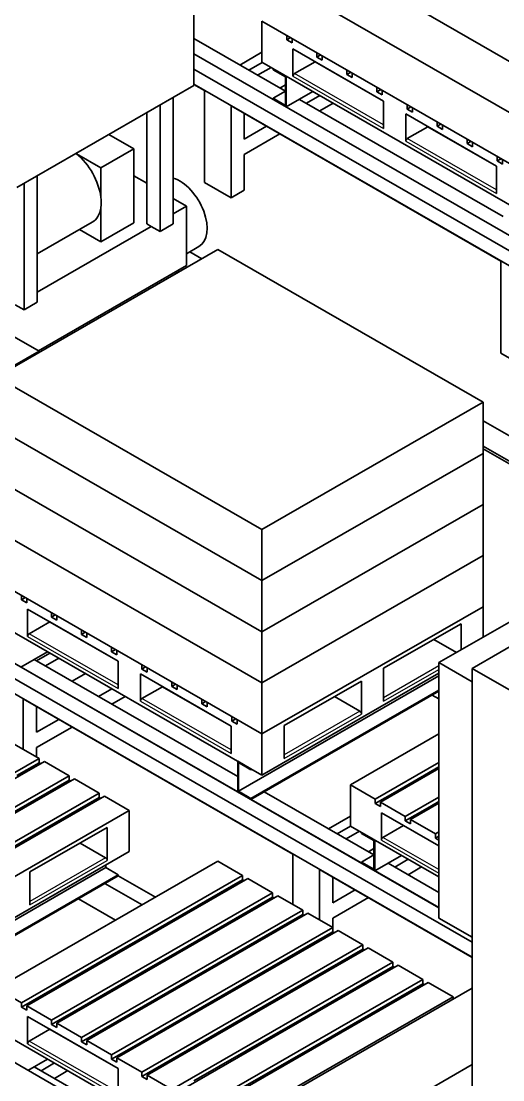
# Model space of a CAD drawing. Header units: millimetres. Extents: x 0 to 84100, y 0 to 59400.
# Drawn here: x 54231 to 55771, y 25855 to 29242 of the extents above; entities that cross this region are included whole.
import ezdxf

# ---------------------------------------------------------------- set-up
doc = ezdxf.new("R2010")
doc.units = ezdxf.units.MM
doc.header["$LTSCALE"] = 100
doc.layers.add('Visible (ISO)', color=7, linetype='Continuous', lineweight=35)
doc.layers.add('Visible Narrow (ISO)', color=7, linetype='Continuous', lineweight=25)

msp = doc.modelspace()

# ---------------------------------------------------------------- linework, layer by layer
at = {"layer": 'Visible (ISO)'}
for p, q in [((54842.13, 25546.25), (46798.79, 30178.1)), ((54783.09, 30041.33), (54783.09, 29035.75)), ((55849.76, 29080.26), (55001.23, 29568.9)), ((55849.76, 29080.26), (55001.23, 29568.89)), ((55849.76, 28916.75), (55001.23, 29405.38)), ((55849.76, 28916.74), (55001.23, 29405.37)), ((55001.23, 29241.86), (55001.23, 29110.24)), ((55849.76, 28753.23), (55001.23, 29241.86)), ((55080.43, 29182.36), (55080.43, 29196.26)), ((55076.17, 29017.84), (54783.09, 29186.62)), ((55092.5, 29189.31), (55080.43, 29182.36)), ((55097.4, 29172.59), (55080.43, 29182.36)), ((55097.4, 29186.48), (55097.4, 29172.59)), ((55920.47, 28482.78), (54783.09, 29137.75)), ((54783.09, 29136.94), (55920.47, 28481.96)), ((55001.23, 29142.25), (54930.69, 29101.62)), ((55100.23, 29065.49), (55100.23, 29152.97)), ((55100.23, 29152.97), (55390.14, 28986.02)), ((55176.59, 29126.98), (55176.59, 29140.88)), ((55188.66, 29133.93), (55176.59, 29126.98)), ((55193.57, 29117.21), (55176.59, 29126.98)), ((55193.57, 29131.11), (55193.57, 29117.21)), ((55001.73, 29109.95), (54958.97, 29085.33)), ((55030.12, 29093.6), (54987.36, 29068.98)), ((55001.23, 29110.24), (55849.76, 28621.6)), ((55170.94, 29111.94), (55105.18, 29074.07)), ((55170.94, 29112.25), (55170.94, 29111.94)), ((55170.94, 29111.94), (55171.21, 29112.09)), ((55390.14, 28985.71), (55170.94, 29111.94)), ((55186.83, 29103.1), (55186.55, 29102.94)), ((55962.19, 28409.52), (54783.09, 29088.51)), ((55036.59, 29089.88), (55079.01, 29065.45)), ((55036.59, 29086.61), (55036.59, 29089.88)), ((55036.59, 29086.61), (55076.19, 29063.81)), ((55076.19, 29063.81), (55076.19, 28972.24)), ((55079.01, 28967.34), (55079.01, 29065.45)), ((55250.52, 29066.11), (55250.8, 29066.26)), ((55272.76, 29071.6), (55272.76, 29085.5)), ((55284.83, 29078.55), (55272.76, 29071.6)), ((55289.73, 29061.83), (55272.76, 29071.6)), ((55289.73, 29075.73), (55289.73, 29061.83)), ((54783.09, 29035.75), (54217.4, 28709.99)), ((55920.47, 28385.49), (54783.09, 29040.47)), ((54817.38, 29019.9), (54783.09, 29039.65)), ((55058.57, 29027.98), (55076.19, 29038.12)), ((55272.78, 29053.61), (55272.5, 29053.45)), ((55315.09, 29028.92), (55315.37, 29029.08)), ((55368.93, 29016.22), (55368.93, 29030.12)), ((54717.68, 28593.3), (54717.68, 28998.08)), ((54817.38, 29019.9), (54817.38, 28725.58)), ((55036.59, 28995.04), (55076.19, 29017.85)), ((55076.19, 28972.24), (55036.59, 28995.04)), ((55036.59, 28991.77), (55036.59, 28995.04)), ((55036.59, 28991.77), (55079.01, 28967.34)), ((55079.01, 28967.34), (55164.2, 29016.39)), ((55771.98, 28617.15), (55121.44, 28991.77)), ((55186.18, 29003.74), (55143.42, 28979.12)), ((55380.99, 29023.17), (55368.93, 29016.22)), ((55385.9, 29006.45), (55368.93, 29016.22)), ((55385.9, 29020.35), (55385.9, 29006.45)), ((54675.26, 28568.87), (54675.26, 28973.65)), ((54902.24, 28971.03), (54902.24, 28676.72)), ((55764.91, 28474.26), (54902.24, 28971.03)), ((55186.01, 28954.59), (55228.77, 28979.21)), ((55390.14, 28986.02), (55390.14, 28898.54)), ((55465.09, 28960.85), (55465.09, 28974.74)), ((55477.16, 28967.79), (55465.09, 28960.85)), ((55482.06, 28951.07), (55465.09, 28960.85)), ((55482.06, 28964.97), (55482.06, 28951.07)), ((54632.83, 28593.3), (54632.83, 28949.22)), ((54944.66, 28946.6), (54944.66, 28864.66)), ((55460.85, 28857.82), (55460.85, 28945.3)), ((55460.85, 28945.3), (55750.77, 28778.35)), ((55015.81, 28905.63), (54944.66, 28864.66)), ((55531.56, 28904.27), (55465.8, 28866.4)), ((55531.56, 28904.58), (55531.56, 28904.27)), ((55750.77, 28778.04), (55531.56, 28904.27)), ((55561.26, 28905.47), (55561.26, 28919.36)), ((55573.33, 28912.42), (55561.26, 28905.47)), ((55578.23, 28895.69), (55561.26, 28905.47)), ((55578.23, 28909.59), (55578.23, 28895.69)), ((54511.98, 28879.63), (54591.82, 28833.65)), ((54944.66, 28815.61), (55058.4, 28881.1)), ((55657.43, 28850.09), (55657.43, 28863.99)), ((55669.49, 28857.04), (55657.43, 28850.09)), ((54591.82, 28833.65), (54485.75, 28772.57)), ((54591.82, 28596.56), (54591.82, 28833.65)), ((55674.4, 28840.32), (55657.43, 28850.09)), ((55674.4, 28854.21), (55674.4, 28840.32)), ((54485.75, 28772.57), (54408.04, 28817.32)), ((54944.66, 28815.61), (54944.66, 28701.15)), ((55753.59, 28794.71), (55753.59, 28808.61)), ((55765.66, 28801.66), (55753.59, 28794.71)), ((55770.56, 28784.94), (55753.59, 28794.71)), ((55770.56, 28798.83), (55770.56, 28784.94)), ((54485.75, 28678.76), (54485.75, 28772.57)), ((55750.77, 28778.35), (55750.77, 28690.87)), ((54240.38, 28318.45), (54240.38, 28723.23)), ((54282.81, 28342.88), (54282.81, 28747.66)), ((54591.82, 28747.22), (54632.83, 28723.61)), ((54902.24, 28676.72), (54817.38, 28725.58)), ((54944.66, 28701.15), (54902.24, 28676.72)), ((54717.68, 28674.74), (54760.11, 28650.31)), ((54485.75, 28535.48), (54485.75, 28645.64)), ((54760.11, 28650.31), (54717.68, 28625.88)), ((54760.11, 28460.64), (54760.11, 28650.31)), ((54458.2, 28598.42), (54282.81, 28497.42)), ((54646.97, 28585.16), (54282.81, 28375.45)), ((54591.82, 28596.56), (54485.75, 28535.48)), ((54646.97, 28585.16), (54632.83, 28593.3)), ((54646.97, 28585.16), (54675.26, 28568.87)), ((54675.26, 28568.87), (54717.68, 28593.3)), ((54485.75, 28535.48), (54417.32, 28574.89)), ((54760.11, 28497.95), (54799.72, 28520.76)), ((54152.7, 28104.26), (54859.81, 28511.46)), ((54808.56, 28481.95), (54770.44, 28503.9)), ((54859.81, 28511.46), (55708.34, 28022.83)), ((54286.19, 28187.73), (54760.11, 28460.64)), ((55764.91, 28474.26), (55764.91, 28179.94)), ((54725.03, 28440.44), (54730.75, 28437.14)), ((54732.12, 28444.52), (54737.85, 28441.23)), ((54212.1, 28334.73), (54240.38, 28318.45)), ((54240.38, 28318.45), (54282.81, 28342.88)), ((54209.27, 28232.02), (54288.47, 28186.41)), ((53581.36, 27779.22), (54288.47, 28186.41)), ((54288.47, 28186.41), (54288.47, 28182.45)), ((55849.76, 28131.08), (55764.91, 28179.94)), ((55001.23, 27615.63), (54152.7, 28104.26)), ((55708.34, 28022.83), (55001.23, 27615.63)), ((55708.34, 27859.32), (55708.34, 28022.83)), ((55001.23, 27452.12), (54152.7, 27940.76)), ((55001.23, 27452.11), (54152.7, 27940.75)), ((57071.3, 27178.92), (55708.34, 27963.8)), ((55708.34, 27882.36), (56238.97, 27576.79)), ((55708.34, 27874.18), (56231.87, 27572.71)), ((55708.34, 27859.32), (55001.23, 27452.12)), ((55708.34, 27859.31), (55001.23, 27452.11)), ((55708.33, 27859.31), (55708.34, 27859.31)), ((55708.34, 27695.8), (55708.34, 27859.31)), ((55001.23, 27288.6), (54152.7, 27777.24)), ((55001.23, 27288.59), (54152.7, 27777.23)), ((55708.34, 27695.8), (55001.23, 27288.6)), ((55708.34, 27695.79), (55001.23, 27288.59)), ((55708.33, 27695.79), (55708.34, 27695.79)), ((55708.34, 27532.28), (55708.34, 27695.79)), ((55001.23, 27125.08), (54152.7, 27613.72)), ((55001.23, 27125.08), (54152.7, 27613.71)), ((55001.23, 27452.12), (55001.23, 27615.63)), ((56274.02, 27596.98), (55566.92, 27189.79)), ((55708.34, 27532.28), (55001.23, 27125.08)), ((55708.34, 27532.27), (55001.23, 27125.08)), ((55708.33, 27532.28), (55708.34, 27532.27)), ((55708.34, 27368.76), (55708.34, 27532.27)), ((55001.23, 26961.57), (54152.7, 27450.2)), ((55001.23, 27288.6), (55001.23, 27452.11)), ((54231.9, 27390.7), (54231.9, 27404.6)), ((54231.9, 27390.7), (54243.97, 27397.65)), ((54248.87, 27380.93), (54231.9, 27390.7)), ((54248.87, 27394.82), (54248.87, 27380.93)), ((55708.34, 27368.76), (55001.23, 26961.57)), ((55708.34, 27368.76), (55708.34, 27271.23)), ((54251.7, 27273.83), (54251.7, 27361.31)), ((54251.7, 27361.31), (54541.61, 27194.36)), ((54328.07, 27335.32), (54328.07, 27349.22)), ((54328.07, 27335.32), (54340.13, 27342.27)), ((54345.04, 27325.55), (54328.07, 27335.32)), ((54345.04, 27339.44), (54345.04, 27325.55)), ((55001.23, 26829.94), (54152.7, 27318.58)), ((54256.65, 27282.41), (54322.41, 27320.28)), ((54322.41, 27320.59), (54322.41, 27320.28)), ((54322.41, 27320.28), (54322.68, 27320.43)), ((54541.61, 27194.05), (54322.41, 27320.28)), ((54338.3, 27311.44), (54338.03, 27311.28)), ((55390.14, 27171.63), (55637.63, 27314.15)), ((55637.63, 27314.15), (55637.63, 27230.51)), ((54401.99, 27274.45), (54402.27, 27274.6)), ((54409.45, 27270.47), (54409.18, 27270.31)), ((54424.23, 27279.94), (54424.23, 27293.84)), ((54424.23, 27279.94), (54436.3, 27286.89)), ((54441.2, 27270.17), (54424.23, 27279.94)), ((54441.2, 27284.07), (54441.2, 27270.17)), ((55001.23, 27125.08), (55001.23, 27288.59)), ((55551.03, 27264.28), (55623.65, 27222.46)), ((55672.98, 27171.16), (55849.76, 27272.96)), ((55566.92, 26406.08), (54081.99, 27261.19)), ((54081.99, 27260.37), (55566.92, 26405.26)), ((54437.84, 27254.12), (54437.57, 27253.96)), ((54520.4, 27224.56), (54520.4, 27238.46)), ((54520.4, 27224.56), (54532.47, 27231.51)), ((54230.49, 27175.68), (54315.67, 27224.73)), ((54923.45, 26825.49), (54272.91, 27200.11)), ((54322.85, 27220.6), (54280.09, 27195.98)), ((54351.24, 27204.25), (54308.49, 27179.63)), ((54537.37, 27214.79), (54520.4, 27224.56)), ((54522.97, 27204.78), (54523.24, 27204.94)), ((54537.37, 27228.69), (54537.37, 27214.79)), ((55672.98, 26247.71), (54081.99, 27163.9)), ((55672.98, 26295.76), (54123.71, 27187.93)), ((54541.61, 27194.36), (54541.61, 27106.88)), ((54616.57, 27169.18), (54616.57, 27183.08)), ((54616.57, 27169.18), (54628.63, 27176.13)), ((54633.54, 27159.41), (54616.57, 27169.18)), ((54633.54, 27173.31), (54633.54, 27159.41)), ((55390.14, 27066.16), (55390.14, 27171.63)), ((55566.92, 27189.79), (55672.98, 27128.71)), ((55566.92, 26372.24), (55566.92, 27189.79)), ((55849.76, 27069.36), (55672.98, 27171.16)), ((55672.98, 25067.79), (55672.98, 27171.16)), ((54393.89, 27130.45), (54436.64, 27155.07)), ((54612.32, 27066.16), (54612.32, 27153.64)), ((54612.32, 27153.64), (54902.24, 26986.69)), ((54712.73, 27113.81), (54712.73, 27127.7)), ((55566.92, 27147.19), (54926.28, 26778.27)), ((55566.92, 27155.7), (55001.23, 26829.94)), ((55071.94, 26988.39), (55319.43, 27130.91)), ((55319.43, 27130.91), (55319.43, 27025.44)), ((54521.5, 27106.2), (54478.74, 27081.58)), ((54617.27, 27074.74), (54683.03, 27112.61)), ((54683.03, 27112.92), (54683.03, 27112.61)), ((54902.24, 26986.38), (54683.03, 27112.61)), ((54712.73, 27113.81), (54724.8, 27120.75)), ((54729.7, 27104.03), (54712.73, 27113.81)), ((54729.7, 27117.93), (54729.7, 27104.03)), ((55566.92, 27101.58), (54965.88, 26755.47)), ((54965.88, 26752.2), (55566.92, 27098.31)), ((55001.23, 26961.57), (55001.23, 27125.08)), ((54237.56, 27073.5), (54237.56, 26912.7)), ((55100.23, 26576.72), (54237.56, 27073.5)), ((54521.33, 27057.06), (54564.09, 27081.68)), ((54808.9, 27058.43), (54808.9, 27072.32)), ((54808.9, 27058.43), (54820.97, 27065.38)), ((54825.87, 27062.55), (54825.87, 27048.65)), ((55232.83, 27081.04), (55314.48, 27034.02)), ((55566.92, 27073.5), (55545.38, 27085.91)), ((54279.98, 27049.07), (54279.98, 26967.13)), ((54825.87, 27048.65), (54808.9, 27058.43)), ((54351.13, 27008.1), (54279.98, 26967.13)), ((54905.07, 27003.05), (54905.07, 27016.95)), ((54905.07, 27003.05), (54917.13, 27010)), ((54922.04, 26993.28), (54905.07, 27003.05)), ((54922.04, 27007.17), (54922.04, 26993.28)), ((54279.98, 26918.07), (54393.72, 26983.57)), ((54902.24, 26986.69), (54902.24, 26899.21)), ((55001.23, 26829.94), (55001.23, 26961.57)), ((55071.94, 26882.93), (55071.94, 26988.39)), ((55566.92, 26961.57), (55284.08, 26798.69)), ((54209.27, 26928.99), (54288.47, 26883.39)), ((54279.98, 26918.07), (54279.98, 26888.27)), ((53581.36, 26476.19), (54288.47, 26883.39)), ((54305.44, 26873.61), (53598.33, 26466.42)), ((54217.76, 26828.77), (54288.47, 26869.49)), ((54288.47, 26883.39), (54288.47, 26869.49)), ((54288.47, 26869.49), (54293.37, 26866.66)), ((54305.44, 26873.61), (54384.64, 26828.01)), ((54923.45, 26874.73), (54965.88, 26850.3)), ((54923.45, 26776.63), (54923.45, 26874.73)), ((54926.28, 26778.27), (54926.28, 26869.84)), ((54926.28, 26869.84), (54965.88, 26847.03)), ((55363.27, 26753.08), (55566.92, 26870.36)), ((55566.92, 26856.46), (55433.98, 26779.9)), ((53677.53, 26420.81), (54384.64, 26828.01)), ((54384.64, 26828.01), (54384.64, 26814.11)), ((54965.88, 26847.03), (54965.88, 26850.3)), ((54965.88, 26847.03), (54968.72, 26848.67)), ((55566.92, 26850.81), (55380.24, 26743.31)), ((54401.61, 26818.23), (53694.5, 26411.04)), ((54313.92, 26773.39), (54384.64, 26814.11)), ((54384.64, 26814.11), (54389.54, 26811.29)), ((54401.61, 26818.23), (54480.8, 26772.63)), ((55363.27, 26753.08), (55284.08, 26798.69)), ((55284.08, 26798.69), (55284.08, 26667.06)), ((53773.7, 26365.43), (54480.8, 26772.63)), ((54497.77, 26762.86), (53790.67, 26355.66)), ((54313.92, 26773.39), (54066.44, 26630.87)), ((54295.13, 26762.57), (54300.03, 26759.74)), ((54298.31, 26764.4), (54303.21, 26761.57)), ((54318.83, 26770.57), (54313.92, 26773.39)), ((54410.09, 26718.01), (54480.8, 26758.73)), ((54480.8, 26772.63), (54480.8, 26758.73)), ((54480.8, 26758.73), (54485.7, 26755.91)), ((54497.77, 26762.86), (54576.97, 26717.25)), ((54923.45, 26776.63), (54965.88, 26752.2)), ((54965.88, 26755.47), (54926.28, 26778.27)), ((54965.88, 26752.2), (54965.88, 26755.47)), ((55359.02, 26574.67), (55008.3, 26776.63)), ((55433.98, 26779.9), (55363.27, 26739.19)), ((55433.98, 26779.9), (55438.88, 26777.08)), ((55459.44, 26697.7), (55566.92, 26759.6)), ((54227.32, 26723.52), (54232.23, 26720.7)), ((55363.27, 26739.19), (55363.27, 26753.08)), ((55380.24, 26729.41), (55363.27, 26739.19)), ((55459.44, 26697.7), (55380.24, 26743.31)), ((55380.24, 26743.31), (55380.24, 26729.41)), ((55530.15, 26724.53), (55459.44, 26683.81)), ((55566.92, 26740.05), (55476.41, 26687.93)), ((55566.92, 26745.7), (55530.15, 26724.53)), ((55530.15, 26724.53), (55535.05, 26721.7)), ((53869.86, 26310.05), (54576.97, 26717.25)), ((54410.09, 26718.01), (54162.6, 26575.49)), ((54391.3, 26707.19), (54396.2, 26704.36)), ((54394.47, 26709.02), (54399.38, 26706.19)), ((54414.99, 26715.19), (54410.09, 26718.01)), ((54576.97, 26717.25), (54576.97, 26585.63)), ((55284.08, 26699.07), (55213.53, 26658.45)), ((55383.07, 26622.32), (55383.07, 26709.8)), ((55383.07, 26709.8), (55566.92, 26603.93)), ((55459.44, 26683.81), (55459.44, 26697.7)), ((55555.6, 26642.33), (55476.41, 26687.93)), ((55476.41, 26687.93), (55476.41, 26674.03)), ((54258.77, 26520.11), (54506.26, 26662.63)), ((54312.78, 26656.32), (54307.87, 26659.15)), ((54323.49, 26668.14), (54328.39, 26665.32)), ((54506.26, 26662.63), (54506.26, 26557.17)), ((55284.57, 26666.78), (55241.81, 26642.16)), ((55284.08, 26667.06), (55566.92, 26504.19)), ((55453.78, 26668.76), (55388.02, 26630.89)), ((55453.78, 26669.08), (55453.78, 26668.76)), ((55453.78, 26668.76), (55454.05, 26668.92)), ((55566.92, 26603.61), (55453.78, 26668.76)), ((55476.41, 26674.03), (55459.44, 26683.81)), ((55469.67, 26659.93), (55469.4, 26659.77)), ((54255.88, 26623.56), (54250.98, 26626.38)), ((54293.4, 26650.81), (54298.31, 26647.99)), ((55312.96, 26650.43), (55270.21, 26625.81)), ((55319.43, 26646.7), (55361.86, 26622.27)), ((55319.43, 26643.43), (55319.43, 26646.7)), ((55319.43, 26643.43), (55359.03, 26620.63)), ((55359.03, 26620.63), (55359.03, 26529.07)), ((55361.86, 26524.17), (55361.86, 26622.27)), ((55533.37, 26622.93), (55533.64, 26623.09)), ((55555.6, 26642.33), (55566.92, 26648.84)), ((55555.6, 26628.43), (55555.6, 26642.33)), ((55566.92, 26634.94), (55555.6, 26628.43)), ((55566.92, 26621.91), (55555.6, 26628.43)), ((54576.97, 26585.63), (53869.86, 26178.43)), ((54419.66, 26612.76), (54501.31, 26565.74)), ((55341.41, 26584.8), (55359.03, 26594.95)), ((55555.62, 26610.43), (55555.35, 26610.27)), ((54859.81, 26554.37), (54152.7, 26147.18)), ((54859.81, 26554.37), (54939.01, 26508.77)), ((55100.23, 26576.72), (55100.23, 26415.93)), ((55319.43, 26551.87), (55359.03, 26574.67)), ((55359.03, 26529.07), (55319.43, 26551.87)), ((55319.43, 26548.6), (55319.43, 26551.87)), ((55361.86, 26524.17), (55447.04, 26573.22)), ((55469.02, 26560.56), (55426.26, 26535.94)), ((54502.01, 26533.95), (53814.49, 26138.03)), ((54258.77, 26414.65), (54258.77, 26520.11)), ((54502.01, 26542.46), (54502.01, 26533.95)), ((54502.01, 26533.95), (54541.61, 26511.15)), ((55185.08, 26527.86), (55185.08, 26367.06)), ((55672.98, 26246.9), (55185.08, 26527.86)), ((55319.43, 26548.6), (55361.86, 26524.17)), ((55566.92, 26454.94), (55404.28, 26548.6)), ((55468.85, 26511.41), (55511.61, 26536.04)), ((54541.61, 26511.15), (53854.08, 26115.23)), ((53856.92, 26113.59), (54541.61, 26507.88)), ((54231.9, 26101.57), (54939.01, 26508.77)), ((54955.98, 26498.99), (54248.87, 26091.8)), ((54541.61, 26507.88), (54541.61, 26511.15)), ((54541.61, 26507.88), (54660.34, 26439.51)), ((54939.01, 26494.87), (54868.3, 26454.15)), ((54939.01, 26508.77), (54939.01, 26494.87)), ((54939.01, 26494.87), (54943.91, 26492.04)), ((54955.98, 26498.99), (55035.17, 26453.39)), ((55227.51, 26503.43), (55227.51, 26421.48)), ((54328.07, 26046.19), (55035.17, 26453.39)), ((54617.92, 26415.07), (54499.19, 26483.45)), ((54868.3, 26454.15), (54620.81, 26311.63)), ((54873.2, 26451.32), (54868.3, 26454.15)), ((55035.17, 26453.39), (55035.17, 26439.49)), ((55298.66, 26462.46), (55227.51, 26421.48)), ((55052.14, 26443.61), (54345.04, 26036.42)), ((54532.74, 26366.02), (54414, 26434.39)), ((55035.17, 26439.49), (54964.46, 26398.77)), ((55035.17, 26439.49), (55040.08, 26436.67)), ((55052.14, 26443.61), (55131.34, 26398.01)), ((55227.51, 26372.43), (55341.25, 26437.93)), ((54424.23, 25990.81), (55131.34, 26398.01)), ((55148.31, 26388.24), (54441.2, 25981.04)), ((54964.46, 26398.77), (54716.98, 26256.25)), ((54751.61, 26386.95), (54756.51, 26384.13)), ((54789.1, 26402.9), (54789.1, 26408.54)), ((54948.85, 26389.78), (54953.75, 26386.95)), ((54969.37, 26395.95), (54964.46, 26398.77)), ((55131.34, 26384.11), (55060.63, 26343.39)), ((55131.34, 26398.01), (55131.34, 26384.11)), ((55131.34, 26384.11), (55136.24, 26381.29)), ((55148.31, 26388.24), (55227.51, 26342.63)), ((54714.08, 26359.7), (54709.18, 26362.52)), ((54882.76, 26346.08), (54877.86, 26348.9)), ((54888.1, 26349.15), (54888.1, 26354.79)), ((55227.51, 26372.43), (55227.51, 26342.63)), ((55672.98, 26311.16), (55566.92, 26372.24)), ((54520.4, 25935.43), (55227.51, 26342.63)), ((55244.48, 26332.86), (54537.37, 25925.66)), ((54666.59, 26337.99), (54671.49, 26335.17)), ((55060.63, 26343.39), (54813.14, 26200.87)), ((55041.83, 26332.57), (55046.74, 26329.74)), ((55045.01, 26334.4), (55049.92, 26331.57)), ((55065.53, 26340.57), (55060.63, 26343.39)), ((55227.51, 26328.73), (55156.8, 26288.01)), ((55227.51, 26342.63), (55227.51, 26328.73)), ((55227.51, 26328.73), (55232.41, 26325.91)), ((55244.48, 26332.86), (55323.67, 26287.25)), ((54620.81, 26311.63), (54550.1, 26270.91)), ((54616.57, 25880.06), (55323.67, 26287.25)), ((54620.81, 26311.63), (54625.71, 26308.81)), ((55156.8, 26288.01), (54909.31, 26145.49)), ((54963.31, 26281.7), (54958.41, 26284.53)), ((54974.03, 26293.52), (54978.93, 26290.7)), ((55161.7, 26285.19), (55156.8, 26288.01)), ((55323.67, 26287.25), (55323.67, 26273.35)), ((54550.1, 26270.91), (54302.61, 26128.39)), ((54555, 26268.09), (54550.1, 26270.91)), ((55340.64, 26277.48), (54633.54, 25870.28)), ((54716.98, 26256.25), (54646.26, 26215.53)), ((54716.98, 26256.25), (54721.88, 26253.43)), ((54906.42, 26248.94), (54901.51, 26251.76)), ((54943.94, 26276.19), (54948.84, 26273.37)), ((55138, 26277.19), (55142.9, 26274.37)), ((55141.18, 26279.02), (55146.08, 26276.2)), ((55323.67, 26273.35), (55252.96, 26232.63)), ((55323.67, 26273.35), (55328.58, 26270.53)), ((55340.64, 26277.48), (55419.84, 26231.87)), ((54646.26, 26215.53), (54398.78, 26073.01)), ((54470.9, 26219.66), (54470.9, 26225.3)), ((54651.17, 26212.71), (54646.26, 26215.53)), ((54712.73, 25824.68), (55419.84, 26231.87)), ((55436.81, 26222.1), (54729.7, 25814.9)), ((55252.96, 26232.63), (55005.48, 26090.12)), ((55040.11, 26220.82), (55045.01, 26217.99)), ((55059.48, 26226.33), (55054.58, 26229.15)), ((55070.19, 26238.14), (55075.1, 26235.32)), ((55257.87, 26229.81), (55252.96, 26232.63)), ((55419.84, 26217.97), (55349.13, 26177.26)), ((55419.84, 26231.87), (55419.84, 26217.97)), ((55419.84, 26217.97), (55424.74, 26215.15)), ((55436.81, 26222.1), (55516.01, 26176.49)), ((54630.65, 26206.54), (54635.55, 26203.72)), ((54813.14, 26200.87), (54742.43, 26160.15)), ((54813.14, 26200.87), (54818.05, 26198.05)), ((54821.24, 26199.89), (54816.33, 26202.71)), ((55002.58, 26193.56), (54997.68, 26196.38)), ((55166.36, 26182.76), (55171.26, 26179.94)), ((55178.01, 26189.47), (55178.01, 26183.82)), ((54231.9, 26101.57), (54152.7, 26147.18)), ((54742.43, 26160.15), (54494.94, 26017.63)), ((54564.57, 26162.84), (54559.66, 26165.66)), ((54569.9, 26165.91), (54569.9, 26171.55)), ((54731.44, 26148.18), (54726.54, 26151)), ((54726.81, 26151.16), (54731.72, 26148.34)), ((54747.33, 26157.33), (54742.43, 26160.15)), ((54808.9, 25769.3), (55516.01, 26176.49)), ((55532.98, 26166.72), (54825.87, 25759.53)), ((54909.31, 26145.49), (54838.6, 26104.77)), ((54842.13, 25669.83), (55672.98, 26148.28)), ((54909.31, 26145.49), (54914.21, 26142.67)), ((54917.4, 26144.51), (54912.5, 26147.33)), ((55349.13, 26177.26), (55101.64, 26034.74)), ((55136.27, 26165.44), (55141.18, 26162.61)), ((55155.65, 26170.95), (55150.74, 26173.77)), ((55330.33, 26166.43), (55335.24, 26163.61)), ((55333.51, 26168.26), (55338.42, 26165.44)), ((55354.03, 26174.43), (55349.13, 26177.26)), ((55516.01, 26162.6), (55445.3, 26121.88)), ((55516.01, 26176.49), (55516.01, 26162.6)), ((55516.01, 26162.6), (55520.91, 26159.77)), ((55532.98, 26166.72), (55612.17, 26121.12)), ((54302.61, 26128.39), (54231.9, 26087.67)), ((54302.61, 26128.39), (54307.51, 26125.57)), ((54905.07, 25713.92), (55612.17, 26121.12)), ((55098.75, 26138.18), (55093.85, 26141.01)), ((55445.3, 26121.88), (55197.81, 25979.36)), ((55251.81, 26115.57), (55246.91, 26118.39)), ((55262.53, 26127.38), (55267.43, 26124.56)), ((55429.68, 26112.88), (55434.58, 26110.06)), ((55450.2, 26119.05), (55445.3, 26121.88)), ((55612.17, 26121.12), (55612.17, 26113.26)), ((54231.9, 26087.67), (54231.9, 26101.57)), ((54248.87, 26077.9), (54231.9, 26087.67)), ((54328.07, 26046.19), (54248.87, 26091.8)), ((54248.87, 26091.8), (54248.87, 26077.9)), ((54838.6, 26104.77), (54591.11, 25962.26)), ((54645.12, 26098.47), (54640.21, 26101.29)), ((54655.83, 26110.28), (54660.73, 26107.46)), ((54827.61, 26092.8), (54822.71, 26095.62)), ((54822.98, 26095.78), (54827.88, 26092.96)), ((54843.5, 26101.95), (54838.6, 26104.77)), ((55005.48, 26090.12), (54934.76, 26049.4)), ((55005.48, 26090.12), (55010.38, 26087.29)), ((55013.57, 26089.13), (55008.67, 26091.95)), ((55194.92, 26082.8), (55190.01, 26085.63)), ((55232.44, 26110.06), (55237.34, 26107.23)), ((55426.5, 26111.05), (55431.4, 26108.23)), ((54251.7, 25970.81), (54251.7, 26058.28)), ((54251.7, 26058.28), (54541.61, 25891.33)), ((54398.78, 26073.01), (54328.07, 26032.29)), ((54328.07, 26032.29), (54328.07, 26046.19)), ((54398.78, 26073.01), (54403.68, 26070.19)), ((54934.76, 26049.4), (54687.28, 25906.88)), ((54741.28, 26043.09), (54736.38, 26045.91)), ((54752, 26054.9), (54756.9, 26052.08)), ((54939.67, 26046.57), (54934.76, 26049.4)), ((55328.61, 26054.68), (55333.51, 26051.86)), ((55347.98, 26060.19), (55343.08, 26063.01)), ((55358.69, 26072.01), (55363.6, 26069.18)), ((54152.7, 26015.55), (54842.13, 25618.54)), ((54322.41, 26017.25), (54256.65, 25979.38)), ((54322.41, 26017.57), (54322.41, 26017.25)), ((54322.41, 26017.25), (54322.68, 26017.41)), ((54541.61, 25891.02), (54322.41, 26017.25)), ((54345.04, 26022.52), (54328.07, 26032.29)), ((54424.23, 25990.81), (54345.04, 26036.42)), ((54345.04, 26036.42), (54345.04, 26022.52)), ((54494.94, 26017.63), (54424.23, 25976.91)), ((54494.94, 26017.63), (54499.85, 26014.81)), ((54718.39, 26035.55), (54718.39, 26029.9)), ((55101.64, 26034.74), (55030.93, 25994.02)), ((55101.64, 26034.74), (55106.54, 26031.91)), ((55109.74, 26033.75), (55104.83, 26036.57)), ((55291.08, 26027.42), (55286.18, 26030.25)), ((54338.3, 26008.41), (54338.03, 26008.26)), ((54424.23, 25976.91), (54424.23, 25990.81)), ((54441.2, 25967.14), (54424.23, 25976.91)), ((54520.4, 25935.43), (54441.2, 25981.04)), ((54441.2, 25981.04), (54441.2, 25967.14)), ((54661.86, 25997.35), (54656.95, 26000.17)), ((55030.93, 25994.02), (54783.44, 25851.5)), ((54837.45, 25987.71), (54832.55, 25990.53)), ((54848.16, 25999.53), (54853.07, 25996.7)), ((54859.81, 26006.23), (54859.81, 26000.59)), ((55019.94, 25982.04), (55015.04, 25984.87)), ((55015.31, 25985.02), (55020.22, 25982.2)), ((55035.83, 25991.19), (55030.93, 25994.02)), ((55197.81, 25979.36), (55127.1, 25938.64)), ((55197.81, 25979.36), (55202.71, 25976.53)), ((55205.9, 25978.37), (55201, 25981.2)), ((54401.99, 25971.42), (54402.27, 25971.58)), ((54424.25, 25958.92), (54423.98, 25958.76)), ((54591.11, 25962.26), (54520.4, 25921.54)), ((54591.11, 25962.26), (54596.01, 25959.43)), ((54944.33, 25944.15), (54949.23, 25941.32)), ((54252.9, 25885.56), (54315.67, 25921.71)), ((54337.65, 25909.05), (54294.89, 25884.43)), ((54466.57, 25934.24), (54466.84, 25934.39)), ((54520.4, 25921.54), (54520.4, 25935.43)), ((54537.37, 25911.76), (54520.4, 25921.54)), ((54616.57, 25880.06), (54537.37, 25925.66)), ((54537.37, 25925.66), (54537.37, 25911.76)), ((55127.1, 25938.64), (54879.61, 25796.12)), ((54933.62, 25932.33), (54928.71, 25935.15)), ((55116.11, 25926.66), (55111.21, 25929.49)), ((55111.48, 25929.65), (55116.38, 25926.82)), ((55132, 25935.81), (55127.1, 25938.64)), ((54842.13, 25569.29), (54272.91, 25897.09)), ((54337.48, 25859.9), (54380.24, 25884.52)), ((54541.61, 25891.33), (54541.61, 25803.86)), ((54687.28, 25906.88), (54616.57, 25866.16)), ((54616.57, 25866.16), (54616.57, 25880.06)), ((54687.28, 25906.88), (54692.18, 25904.05)), ((55029.78, 25876.95), (55024.88, 25879.78)), ((55040.5, 25888.77), (55045.4, 25885.94)), ((55672.98, 25903.96), (55054.27, 25547.67)), ((54633.54, 25856.38), (54616.57, 25866.16)), ((54712.73, 25824.68), (54633.54, 25870.28)), ((54633.54, 25870.28), (54633.54, 25856.38))]:
    msp.add_line(p, q, dxfattribs=at)
for centre, major_axis, start_param, end_param in [((55105.18, 29068.34), (3.49, 6.07), 0.7834645, 2.3542608), ((55465.8, 28860.68), (3.49, 6.07), 0.7834645, 2.3542608), ((54389.58, 28717.58), (68.62, -119.16), 2.1671456, 2.1859474), ((54389.58, 28717.58), (68.62, -119.16), 0.9351763, 2.1671456), ((54737.34, 28629.08), (62.38, -108.32), 0, 2.5824036), ((54389.58, 28717.58), (68.62, -119.16), 0.6394875, 0.9351763), ((54389.58, 28717.58), (68.62, -119.16), 0, 0.6394875), ((54256.65, 27276.68), (3.49, 6.07), 0.7834645, 2.3542608), ((54617.27, 27069.01), (3.49, 6.07), 0.7834645, 2.3542608), ((55314.48, 27028.29), (3.49, -6.07), 0.7873319, 2.3581282), ((55388.02, 26625.17), (3.49, 6.07), 0.7834645, 2.3542608), ((54501.31, 26560.02), (3.49, -6.07), 0.7873319, 2.3581282), ((54256.65, 25973.66), (3.49, 6.07), 0.7834645, 2.3542608)]:
    msp.add_ellipse(centre, major_axis=major_axis, ratio=0.5780931, start_param=start_param, end_param=end_param, dxfattribs=at)
at = {"layer": 'Visible Narrow (ISO)'}
for p, q in [((55100.23, 29065.49), (55390.14, 28898.54)), ((55390.14, 28909.97), (55105.18, 29074.07)), ((55460.85, 28857.82), (55750.77, 28690.87)), ((55750.77, 28702.3), (55465.8, 28866.4)), ((54251.7, 27273.83), (54541.61, 27106.88)), ((54541.61, 27118.31), (54256.65, 27282.41)), ((55566.92, 27179.39), (55390.14, 27077.59)), ((55390.14, 27066.16), (55566.92, 27167.96)), ((54612.32, 27066.16), (54902.24, 26899.21)), ((54902.24, 26910.64), (54617.27, 27074.74)), ((55314.48, 27034.02), (55071.94, 26894.35)), ((55071.94, 26882.93), (55319.43, 27025.44)), ((54293.08, 26761.39), (54297.99, 26758.56)), ((54389.25, 26706.01), (54394.15, 26703.19)), ((55383.07, 26622.32), (55566.92, 26516.45)), ((55566.92, 26527.87), (55388.02, 26630.89)), ((54501.31, 26565.74), (54258.77, 26426.07)), ((54258.77, 26414.65), (54506.26, 26557.17)), ((55039.79, 26331.39), (55044.69, 26328.57)), ((55135.96, 26276.01), (55140.86, 26273.19)), ((55328.29, 26165.25), (55333.19, 26162.43)), ((55424.46, 26109.88), (55429.36, 26107.05)), ((54541.61, 25815.28), (54256.65, 25979.38)), ((54251.7, 25970.81), (54541.61, 25803.86))]:
    msp.add_line(p, q, dxfattribs=at)

doc.saveas('drawing.dxf')
